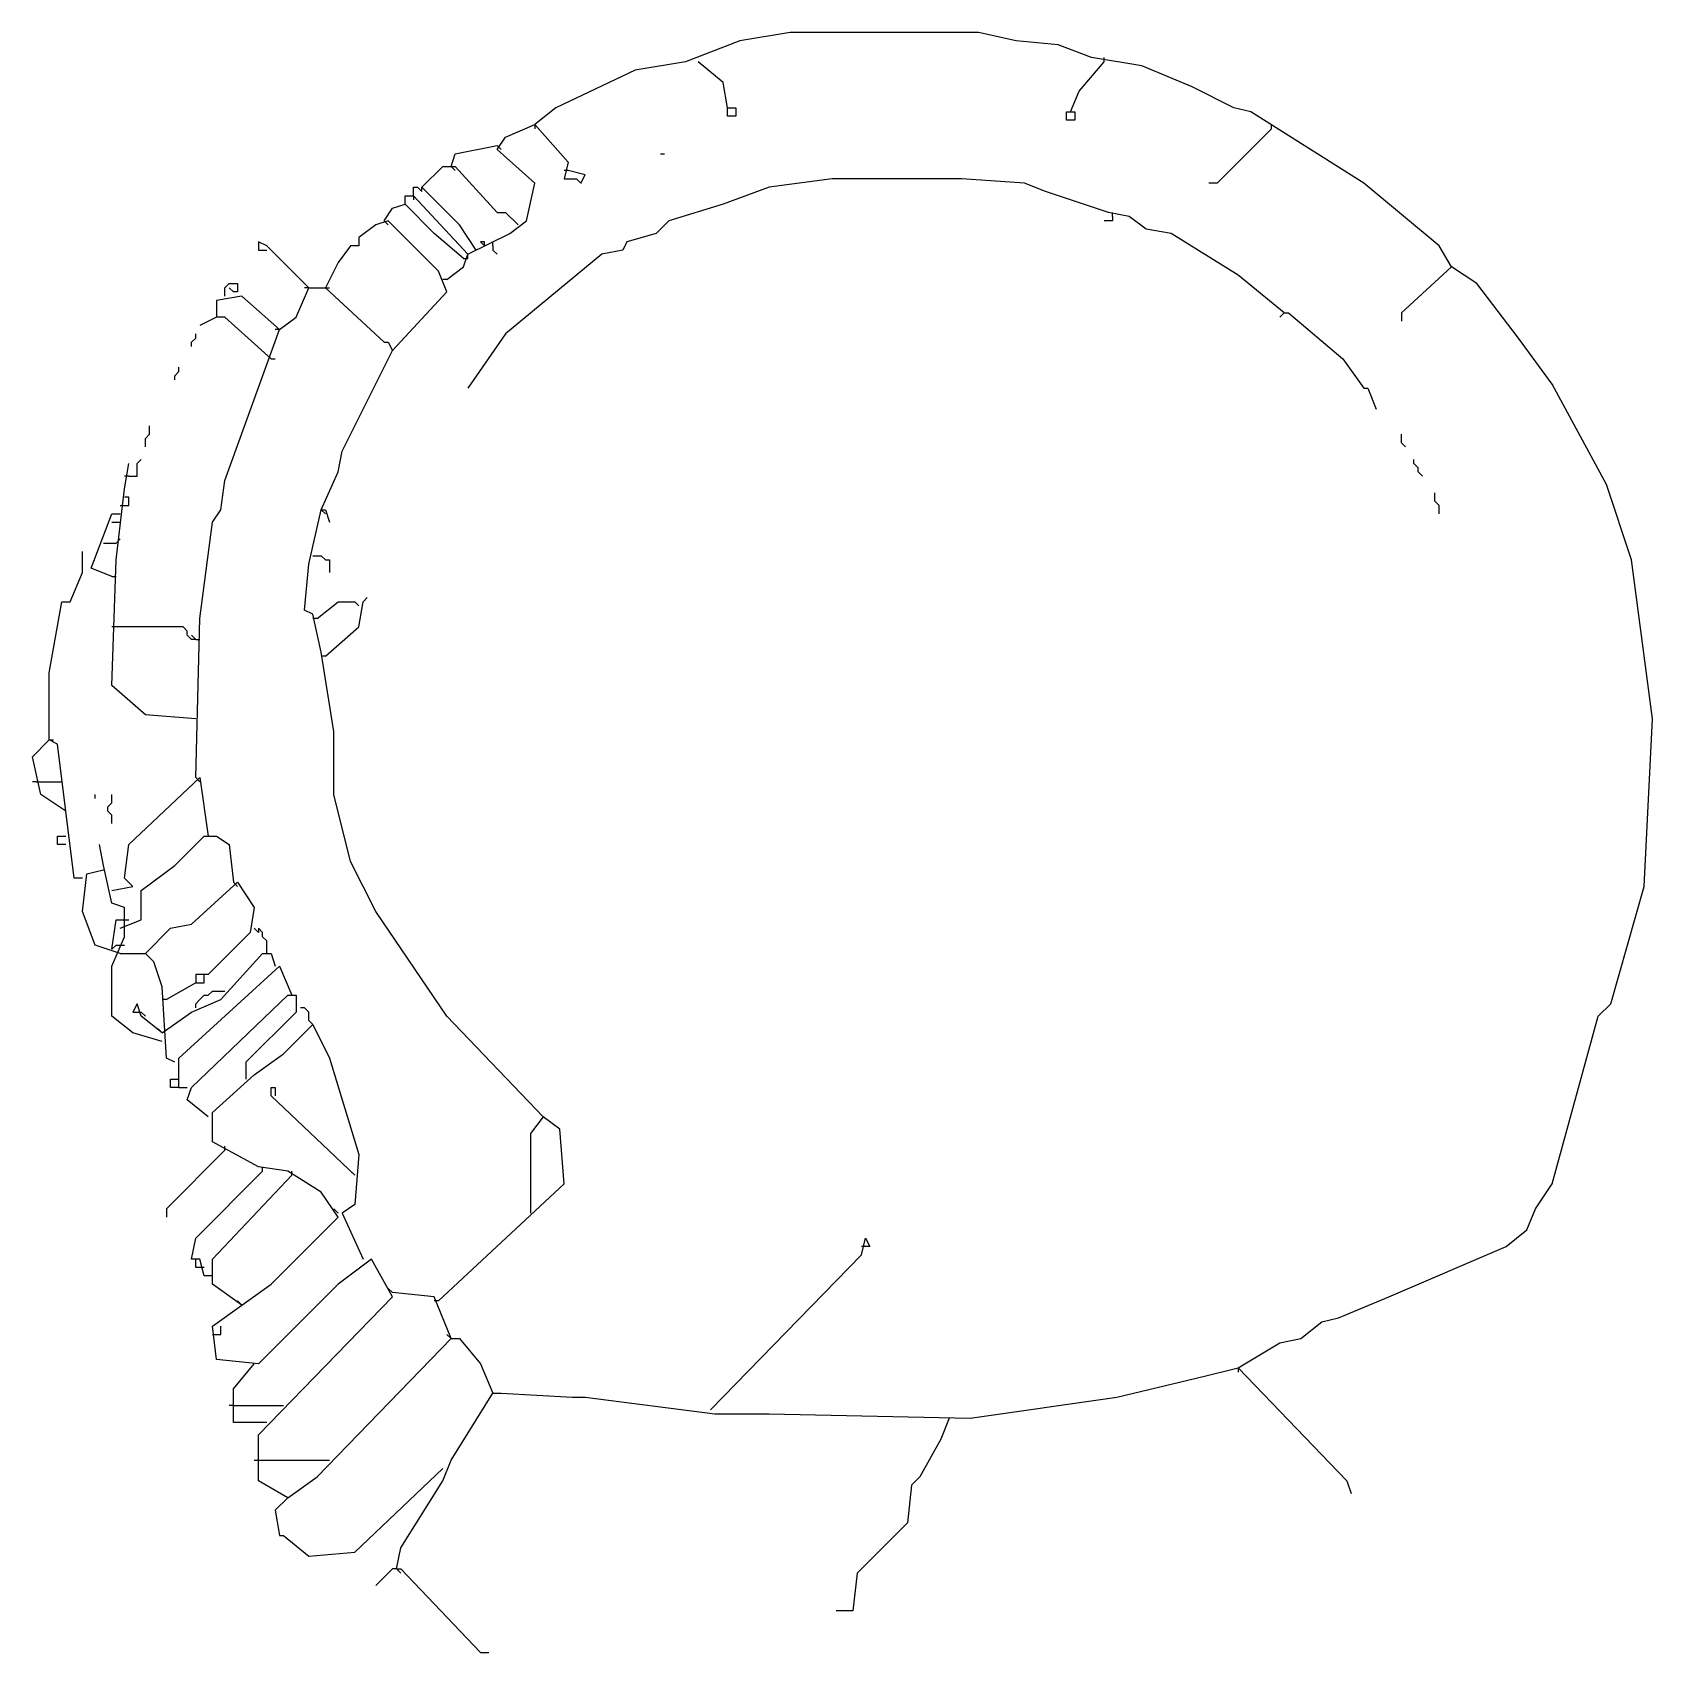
# Model space of a CAD drawing. Extents: x 1.08 to 8.52, y 0.52 to 7.96.
import ezdxf

# ---------------------------------------------------------------- set-up
doc = ezdxf.new("R2010")
doc.units = 0

msp = doc.modelspace()

# ---------------------------------------------------------------- linework, layer by layer
at = {"layer": 'PFV', "color": 0}
for points in [[(7.596154, 6.884615, 0), (7.538462, 6.980769, 0), (7.192308, 7.269231, 0), (6.673077, 7.596154, 0), (6.596154, 7.615385, 0), (6.403846, 7.711538, 0), (6.173077, 7.807692, 0), (5.942308, 7.846154, 0), (5.788462, 7.903846, 0), (5.596154, 7.923077, 0), (5.423077, 7.961538, 0), (4.557692, 7.961538, 0), (4.326923, 7.923077, 0), (4.076923, 7.826923, 0), (3.846154, 7.788462, 0), (3.480769, 7.615385, 0), (3.384615, 7.538462, 0)], [(4.269231, 7.615385, 0), (4.25, 7.730769, 0), (4.134615, 7.826923, 0)], [(5.846154, 7.596154, 0), (5.884615, 7.692308, 0), (6, 7.826923, 0)], [(6, 7.826923, 0), (6, 7.846154, 0)], [(4.269231, 7.615385, 0), (4.307692, 7.615385, 0), (4.307692, 7.576923, 0), (4.269231, 7.576923, 0), (4.269231, 7.615385, 0)], [(5.846154, 7.596154, 0), (5.865385, 7.596154, 0), (5.865385, 7.557692, 0), (5.826923, 7.557692, 0), (5.826923, 7.596154, 0), (5.846154, 7.596154, 0)], [(2.980769, 6.826923, 0), (3.057692, 6.884615, 0), (3.076923, 6.942308, 0), (3.269231, 7.038462, 0), (3.346154, 7.096154, 0), (3.384615, 7.269231, 0), (3.211538, 7.423077, 0), (3.25, 7.480769, 0), (3.384615, 7.538462, 0), (3.538462, 7.365385, 0), (3.519231, 7.288462, 0), (3.576923, 7.288462, 0), (3.596154, 7.269231, 0), (3.615385, 7.307692, 0), (3.538462, 7.326923, 0)], [(3.384615, 7.538462, 0), (3.384615, 7.519231, 0)], [(6.769231, 7.519231, 0), (6.519231, 7.269231, 0), (6.480769, 7.269231, 0)], [(6.769231, 7.519231, 0), (6.769231, 7.538462, 0)], [(3, 7.346154, 0), (3.019231, 7.403846, 0), (3.211538, 7.442308, 0)], [(3.211538, 7.442308, 0), (3.230769, 7.423077, 0)], [(3.961538, 7.403846, 0), (3.980769, 7.403846, 0)], [(3.115385, 6.961538, 0), (3.038462, 7.076923, 0), (2.865385, 7.25, 0), (2.961538, 7.346154, 0), (3.019231, 7.346154, 0), (3.211538, 7.134615, 0), (3.25, 7.134615, 0), (3.307692, 7.076923, 0)], [(3, 7.346154, 0), (3.019231, 7.326923, 0)], [(3.538462, 7.326923, 0), (3.519231, 7.326923, 0)], [(2.826923, 7.211538, 0), (2.826923, 7.25, 0), (2.846154, 7.25, 0), (2.865385, 7.230769, 0), (2.865385, 7.25, 0)], [(6.826923, 6.673077, 0), (6.615385, 6.846154, 0), (6.307692, 7.038462, 0), (6.192308, 7.057692, 0), (6.115385, 7.115385, 0), (6.019231, 7.134615, 0), (5.730769, 7.230769, 0), (5.634615, 7.269231, 0), (5.346154, 7.288462, 0), (4.75, 7.288462, 0), (4.461538, 7.25, 0), (4.25, 7.173077, 0), (4, 7.096154, 0), (3.942308, 7.038462, 0), (3.807692, 7, 0), (3.788462, 6.961538, 0), (3.692308, 6.942308, 0), (3.25, 6.576923, 0), (3.076923, 6.326923, 0)], [(2.692308, 7.096154, 0), (2.730769, 7.153846, 0), (2.788462, 7.173077, 0)], [(3.057692, 6.923077, 0), (2.923077, 7.038462, 0), (2.788462, 7.173077, 0), (2.788462, 7.211538, 0), (2.826923, 7.211538, 0), (3.076923, 6.942308, 0)], [(2.826923, 7.211538, 0), (2.826923, 7.192308, 0)], [(2.403846, 5.769231, 0), (2.480769, 5.942308, 0), (2.5, 6.038462, 0), (2.557692, 6.153846, 0), (2.730769, 6.5, 0), (2.980769, 6.769231, 0), (2.942308, 6.865385, 0), (2.711538, 7.096154, 0), (2.653846, 7.076923, 0), (2.576923, 7.019231, 0), (2.576923, 6.980769, 0), (2.538462, 6.980769, 0), (2.480769, 6.903846, 0), (2.423077, 6.788462, 0), (2.692308, 6.538462, 0), (2.711538, 6.538462, 0), (2.730769, 6.5, 0)], [(2.692308, 7.096154, 0), (2.711538, 7.076923, 0)], [(6.038462, 7.115385, 0), (6.038462, 7.096154, 0), (6, 7.096154, 0)], [(6.038462, 7.115385, 0), (6.038462, 7.134615, 0)], [(2.211538, 6.596154, 0), (2.288462, 6.653846, 0), (2.346154, 6.788462, 0), (2.153846, 6.980769, 0), (2.115385, 7, 0), (2.115385, 6.961538, 0), (2.153846, 6.961538, 0)], [(3.153846, 6.980769, 0), (3.153846, 7, 0), (3.134615, 7, 0), (3.153846, 6.980769, 0)], [(3.192308, 6.980769, 0), (3.192308, 7, 0)], [(3.057692, 6.923077, 0), (3.076923, 6.923077, 0), (3.076923, 6.942308, 0)], [(3.192308, 6.980769, 0), (3.192308, 6.961538, 0), (3.211538, 6.942308, 0)], [(6.615385, 1.826923, 0), (6.807692, 1.942308, 0), (6.903846, 1.961538, 0), (7, 2.038462, 0), (7.076923, 2.057692, 0), (7.307692, 2.153846, 0), (7.846154, 2.384615, 0), (7.942308, 2.461538, 0), (7.980769, 2.557692, 0), (8.057692, 2.673077, 0), (8.269231, 3.442308, 0), (8.326923, 3.5, 0), (8.480769, 4.038462, 0), (8.519231, 4.807692, 0), (8.423077, 5.538462, 0), (8.307692, 5.884615, 0), (8.057692, 6.346154, 0), (7.903846, 6.557692, 0), (7.711538, 6.807692, 0), (7.596154, 6.884615, 0), (7.365385, 6.673077, 0), (7.365385, 6.634615, 0)], [(1.961538, 6.75, 0), (1.961538, 6.788462, 0), (1.980769, 6.807692, 0), (2.019231, 6.807692, 0), (2.019231, 6.769231, 0), (2, 6.769231, 0), (1.980769, 6.788462, 0)], [(2.346154, 6.788462, 0), (2.326923, 6.788462, 0)], [(2.346154, 6.788462, 0), (2.423077, 6.788462, 0)], [(2.423077, 6.788462, 0), (2.442308, 6.788462, 0)], [(2.980769, 6.826923, 0), (2.961538, 6.826923, 0)], [(1.826923, 4.538462, 0), (1.846154, 5.269231, 0), (1.903846, 5.711538, 0), (1.942308, 5.769231, 0), (1.961538, 5.903846, 0), (2.211538, 6.596154, 0), (2.038462, 6.75, 0), (1.923077, 6.730769, 0), (1.923077, 6.653846, 0), (1.846154, 6.615385, 0)], [(2.173077, 6.461538, 0), (1.961538, 6.653846, 0), (1.923077, 6.653846, 0)], [(6.826923, 6.673077, 0), (6.807692, 6.653846, 0)], [(6.826923, 6.673077, 0), (6.846154, 6.673077, 0), (7.096154, 6.461538, 0), (7.192308, 6.326923, 0), (7.211538, 6.326923, 0), (7.25, 6.230769, 0)], [(1.807692, 6.519231, 0), (1.807692, 6.538462, 0), (1.826923, 6.557692, 0), (1.826923, 6.576923, 0)], [(2.211538, 6.596154, 0), (2.192308, 6.596154, 0)], [(2.173077, 6.461538, 0), (2.153846, 6.480769, 0)], [(1.730769, 6.365385, 0), (1.730769, 6.384615, 0), (1.75, 6.403846, 0), (1.75, 6.423077, 0)], [(2.173077, 6.461538, 0), (2.192308, 6.461538, 0)], [(1.596154, 6.057692, 0), (1.596154, 6.096154, 0), (1.615385, 6.115385, 0), (1.615385, 6.153846, 0)], [(7.384615, 6.057692, 0), (7.365385, 6.076923, 0), (7.365385, 6.115385, 0)], [(1.826923, 4.807692, 0), (1.596154, 4.826923, 0), (1.442308, 4.961538, 0), (1.461538, 5.538462, 0), (1.5, 5.865385, 0), (1.519231, 5.980769, 0)], [(1.519231, 5.923077, 0), (1.557692, 5.923077, 0), (1.557692, 5.980769, 0), (1.576923, 6, 0)], [(7.461538, 5.923077, 0), (7.442308, 5.942308, 0), (7.442308, 5.961538, 0), (7.423077, 5.980769, 0), (7.423077, 6, 0)], [(1.519231, 5.923077, 0), (1.5, 5.923077, 0)], [(1.480769, 5.788462, 0), (1.519231, 5.788462, 0), (1.519231, 5.826923, 0), (1.5, 5.826923, 0)], [(7.538462, 5.75, 0), (7.538462, 5.788462, 0), (7.519231, 5.807692, 0), (7.519231, 5.846154, 0)], [(1.442308, 5.461538, 0), (1.346154, 5.5, 0), (1.442308, 5.75, 0), (1.480769, 5.75, 0)], [(3.423077, 2.980769, 0), (2.980769, 3.442308, 0), (2.653846, 3.923077, 0), (2.538462, 4.153846, 0), (2.461538, 4.461538, 0), (2.461538, 4.75, 0), (2.403846, 5.115385, 0), (2.365385, 5.288462, 0), (2.326923, 5.307692, 0), (2.346154, 5.519231, 0), (2.403846, 5.769231, 0), (2.423077, 5.769231, 0), (2.442308, 5.711538, 0)], [(2.403846, 5.769231, 0), (2.423077, 5.75, 0)], [(1.442308, 5.711538, 0), (1.480769, 5.711538, 0)], [(1.403846, 5.615385, 0), (1.461538, 5.615385, 0)], [(1.461538, 5.615385, 0), (1.480769, 5.634615, 0)], [(1.307692, 4.076923, 0), (1.269231, 4.076923, 0), (1.192308, 4.692308, 0), (1.153846, 4.711538, 0), (1.153846, 5.019231, 0), (1.211538, 5.346154, 0), (1.25, 5.346154, 0), (1.307692, 5.480769, 0), (1.307692, 5.576923, 0)], [(2.365385, 5.557692, 0), (2.403846, 5.557692, 0), (2.423077, 5.538462, 0), (2.442308, 5.538462, 0), (2.442308, 5.480769, 0)], [(1.442308, 5.461538, 0), (1.461538, 5.461538, 0)], [(2.423077, 5.096154, 0), (2.576923, 5.230769, 0), (2.596154, 5.346154, 0), (2.615385, 5.365385, 0)], [(2.384615, 5.269231, 0), (2.480769, 5.346154, 0), (2.557692, 5.346154, 0), (2.576923, 5.326923, 0)], [(1.826923, 5.173077, 0), (1.807692, 5.173077, 0), (1.788462, 5.192308, 0), (1.788462, 5.211538, 0), (1.769231, 5.230769, 0), (1.442308, 5.230769, 0)], [(2.384615, 5.269231, 0), (2.365385, 5.269231, 0)], [(1.826923, 5.173077, 0), (1.807692, 5.192308, 0)], [(1.826923, 5.173077, 0), (1.846154, 5.173077, 0)], [(2.423077, 5.096154, 0), (2.403846, 5.096154, 0)], [(1.230769, 4.384615, 0), (1.115385, 4.461538, 0), (1.076923, 4.634615, 0), (1.153846, 4.711538, 0)], [(1.153846, 4.711538, 0), (1.173077, 4.711538, 0)], [(1.096154, 4.519231, 0), (1.076923, 4.519231, 0)], [(1.096154, 4.519231, 0), (1.211538, 4.519231, 0)], [(1.442308, 4.019231, 0), (1.538462, 4.038462, 0), (1.5, 4.076923, 0), (1.519231, 4.230769, 0), (1.846154, 4.538462, 0), (1.884615, 4.269231, 0)], [(1.826923, 4.538462, 0), (1.846154, 4.519231, 0)], [(1.365385, 4.442308, 0), (1.365385, 4.461538, 0)], [(1.442308, 4.326923, 0), (1.442308, 4.365385, 0), (1.423077, 4.384615, 0), (1.423077, 4.403846, 0), (1.442308, 4.423077, 0), (1.442308, 4.461538, 0)], [(1.230769, 4.230769, 0), (1.192308, 4.230769, 0), (1.192308, 4.269231, 0), (1.230769, 4.269231, 0)], [(1.480769, 3.846154, 0), (1.576923, 3.884615, 0), (1.576923, 4.019231, 0), (1.730769, 4.134615, 0), (1.865385, 4.269231, 0), (1.923077, 4.269231, 0), (1.980769, 4.230769, 0), (2, 4.057692, 0)], [(1.673077, 3.326923, 0), (1.538462, 3.365385, 0), (1.442308, 3.442308, 0), (1.442308, 3.673077, 0), (1.5, 3.807692, 0), (1.5, 3.884615, 0), (1.5, 3.942308, 0), (1.442308, 3.961538, 0), (1.403846, 4.134615, 0), (1.384615, 4.230769, 0)], [(1.480769, 3.730769, 0), (1.365385, 3.769231, 0), (1.307692, 3.923077, 0), (1.326923, 4.096154, 0), (1.403846, 4.115385, 0)], [(1.730769, 3.230769, 0), (1.692308, 3.25, 0), (1.673077, 3.576923, 0), (1.634615, 3.692308, 0), (1.596154, 3.730769, 0), (1.711538, 3.846154, 0), (1.807692, 3.865385, 0), (2.019231, 4.057692, 0), (2.096154, 3.942308, 0), (2.076923, 3.826923, 0), (1.884615, 3.634615, 0), (1.826923, 3.634615, 0), (1.826923, 3.596154, 0), (1.692308, 3.519231, 0)], [(2, 4.057692, 0), (2.019231, 4.038462, 0)], [(1.442308, 3.75, 0), (1.461538, 3.884615, 0), (1.5, 3.884615, 0)], [(1.5, 3.884615, 0), (1.519231, 3.884615, 0)], [(2.153846, 3.730769, 0), (2.153846, 3.788462, 0), (2.134615, 3.807692, 0), (2.134615, 3.826923, 0), (2.115385, 3.846154, 0), (2.115385, 3.826923, 0), (2.096154, 3.846154, 0)], [(1.442308, 3.75, 0), (1.461538, 3.769231, 0), (1.480769, 3.769231, 0)], [(1.461538, 3.769231, 0), (1.442308, 3.75, 0)], [(1.480769, 3.769231, 0), (1.5, 3.769231, 0)], [(1.480769, 3.730769, 0), (1.596154, 3.730769, 0)], [(1.596154, 3.730769, 0), (1.615385, 3.711538, 0)], [(1.673077, 3.365385, 0), (1.807692, 3.461538, 0), (1.942308, 3.519231, 0), (2.134615, 3.730769, 0), (2.173077, 3.730769, 0), (2.192308, 3.673077, 0)], [(1.75, 3.115385, 0), (1.75, 3.25, 0), (2.211538, 3.673077, 0), (2.269231, 3.538462, 0)], [(1.826923, 3.596154, 0), (1.865385, 3.596154, 0), (1.865385, 3.634615, 0)], [(1.673077, 3.365385, 0), (1.576923, 3.442308, 0), (1.557692, 3.5, 0), (1.538462, 3.461538, 0), (1.576923, 3.461538, 0)], [(1.692308, 3.519231, 0), (1.673077, 3.519231, 0)], [(1.884615, 2.980769, 0), (1.788462, 3.057692, 0), (1.807692, 3.115385, 0), (2.25, 3.538462, 0), (2.288462, 3.538462, 0), (2.288462, 3.461538, 0), (2.057692, 3.230769, 0), (2.057692, 3.153846, 0)], [(1.826923, 3.480769, 0), (1.826923, 3.5, 0), (1.846154, 3.519231, 0), (1.865385, 3.538462, 0), (1.884615, 3.538462, 0), (1.903846, 3.557692, 0), (1.961538, 3.557692, 0)], [(1.576923, 3.461538, 0), (1.596154, 3.442308, 0)], [(2.365385, 3.403846, 0), (2.346154, 3.423077, 0), (2.346154, 3.461538, 0), (2.326923, 3.480769, 0), (2.307692, 3.480769, 0)], [(1.673077, 3.365385, 0), (1.653846, 3.384615, 0)], [(2.25, 1.230769, 0), (2.115385, 1.307692, 0), (2.115385, 1.519231, 0), (2.730769, 2.153846, 0), (2.634615, 2.326923, 0), (2.480769, 2.211538, 0), (2.115385, 1.846154, 0), (1.923077, 1.865385, 0), (1.903846, 2.019231, 0), (2.173077, 2.211538, 0), (2.480769, 2.519231, 0), (2.403846, 2.634615, 0), (2.25, 2.730769, 0), (2.115385, 2.75, 0), (1.903846, 2.865385, 0), (1.903846, 3, 0), (2.096154, 3.173077, 0), (2.230769, 3.269231, 0), (2.365385, 3.403846, 0), (2.442308, 3.25, 0), (2.576923, 2.807692, 0), (2.557692, 2.576923, 0), (2.5, 2.538462, 0), (2.596154, 2.326923, 0)], [(1.75, 3.115385, 0), (1.711538, 3.115385, 0), (1.711538, 3.153846, 0), (1.75, 3.153846, 0)], [(1.75, 3.115385, 0), (1.788462, 3.115385, 0)], [(2.557692, 2.711538, 0), (2.173077, 3.076923, 0), (2.173077, 3.115385, 0), (2.192308, 3.115385, 0), (2.192308, 3.076923, 0)], [(2.942308, 2.134615, 0), (3.519231, 2.673077, 0), (3.5, 2.923077, 0), (3.423077, 2.980769, 0), (3.365385, 2.903846, 0), (3.365385, 2.538462, 0)], [(1.961538, 2.826923, 0), (1.961538, 2.846154, 0)], [(1.961538, 2.826923, 0), (1.692308, 2.557692, 0), (1.692308, 2.519231, 0)], [(1.903846, 2.25, 0), (1.865385, 2.25, 0), (1.846154, 2.326923, 0), (1.807692, 2.326923, 0), (1.826923, 2.423077, 0), (2.134615, 2.730769, 0)], [(2.038462, 2.115385, 0), (1.903846, 2.211538, 0), (1.903846, 2.326923, 0), (2.269231, 2.711538, 0)], [(2.134615, 2.730769, 0), (2.134615, 2.75, 0)], [(2.269231, 2.711538, 0), (2.269231, 2.730769, 0)], [(2.557692, 2.711538, 0), (2.538462, 2.730769, 0)], [(2.480769, 2.538462, 0), (2.461538, 2.557692, 0)], [(4.192308, 1.634615, 0), (4.884615, 2.346154, 0), (4.903846, 2.423077, 0), (4.923077, 2.384615, 0), (4.884615, 2.384615, 0)], [(1.865385, 2.288462, 0), (1.826923, 2.288462, 0), (1.826923, 2.326923, 0)], [(2.730769, 2.173077, 0), (2.711538, 2.192308, 0)], [(3, 1.961538, 0), (2.923077, 2.153846, 0), (2.730769, 2.173077, 0)], [(2.038462, 2.115385, 0), (2.019231, 2.134615, 0)], [(2.942308, 2.134615, 0), (2.923077, 2.134615, 0)], [(1.903846, 1.980769, 0), (1.942308, 1.980769, 0), (1.942308, 2.019231, 0)], [(2.25, 1.230769, 0), (2.384615, 1.326923, 0), (3, 1.961538, 0), (3.038462, 1.961538, 0), (3.134615, 1.846154, 0), (3.192308, 1.711538, 0)], [(3, 1.961538, 0), (2.980769, 1.980769, 0)], [(2.153846, 1.576923, 0), (2, 1.576923, 0), (2, 1.730769, 0), (2.096154, 1.846154, 0)], [(2.75, 0.903846, 0), (2.769231, 1, 0), (2.961538, 1.307692, 0), (3, 1.403846, 0), (3.192308, 1.711538, 0), (3.230769, 1.711538, 0), (3.557692, 1.692308, 0), (3.615385, 1.692308, 0), (4.211538, 1.615385, 0), (4.461538, 1.615385, 0), (5.384615, 1.596154, 0), (6.057692, 1.692308, 0), (6.461538, 1.788462, 0), (6.615385, 1.826923, 0), (7.115385, 1.307692, 0), (7.134615, 1.25, 0)], [(6.615385, 1.826923, 0), (6.615385, 1.807692, 0)], [(2, 1.653846, 0), (1.980769, 1.653846, 0)], [(2, 1.653846, 0), (2.230769, 1.653846, 0)], [(5.288462, 1.596154, 0), (5.25, 1.5, 0), (5.153846, 1.326923, 0), (5.115385, 1.288462, 0), (5.096154, 1.115385, 0), (4.865385, 0.884615, 0), (4.846154, 0.711538, 0), (4.769231, 0.711538, 0)], [(2.096154, 1.403846, 0), (2.442308, 1.403846, 0)], [(2.25, 1.230769, 0), (2.192308, 1.173077, 0), (2.211538, 1.057692, 0), (2.230769, 1.057692, 0), (2.346154, 0.961538, 0), (2.557692, 0.980769, 0), (2.961538, 1.365385, 0)], [(2.75, 0.903846, 0), (2.730769, 0.903846, 0), (2.711538, 0.884615, 0), (2.692308, 0.865385, 0), (2.673077, 0.846154, 0), (2.653846, 0.826923, 0)], [(2.75, 0.903846, 0), (2.769231, 0.903846, 0), (3.134615, 0.519231, 0), (3.173077, 0.519231, 0)], [(2.75, 0.903846, 0), (2.769231, 0.884615, 0)]]:
    msp.add_polyline3d(points, dxfattribs=at)

doc.saveas('drawing.dxf')
